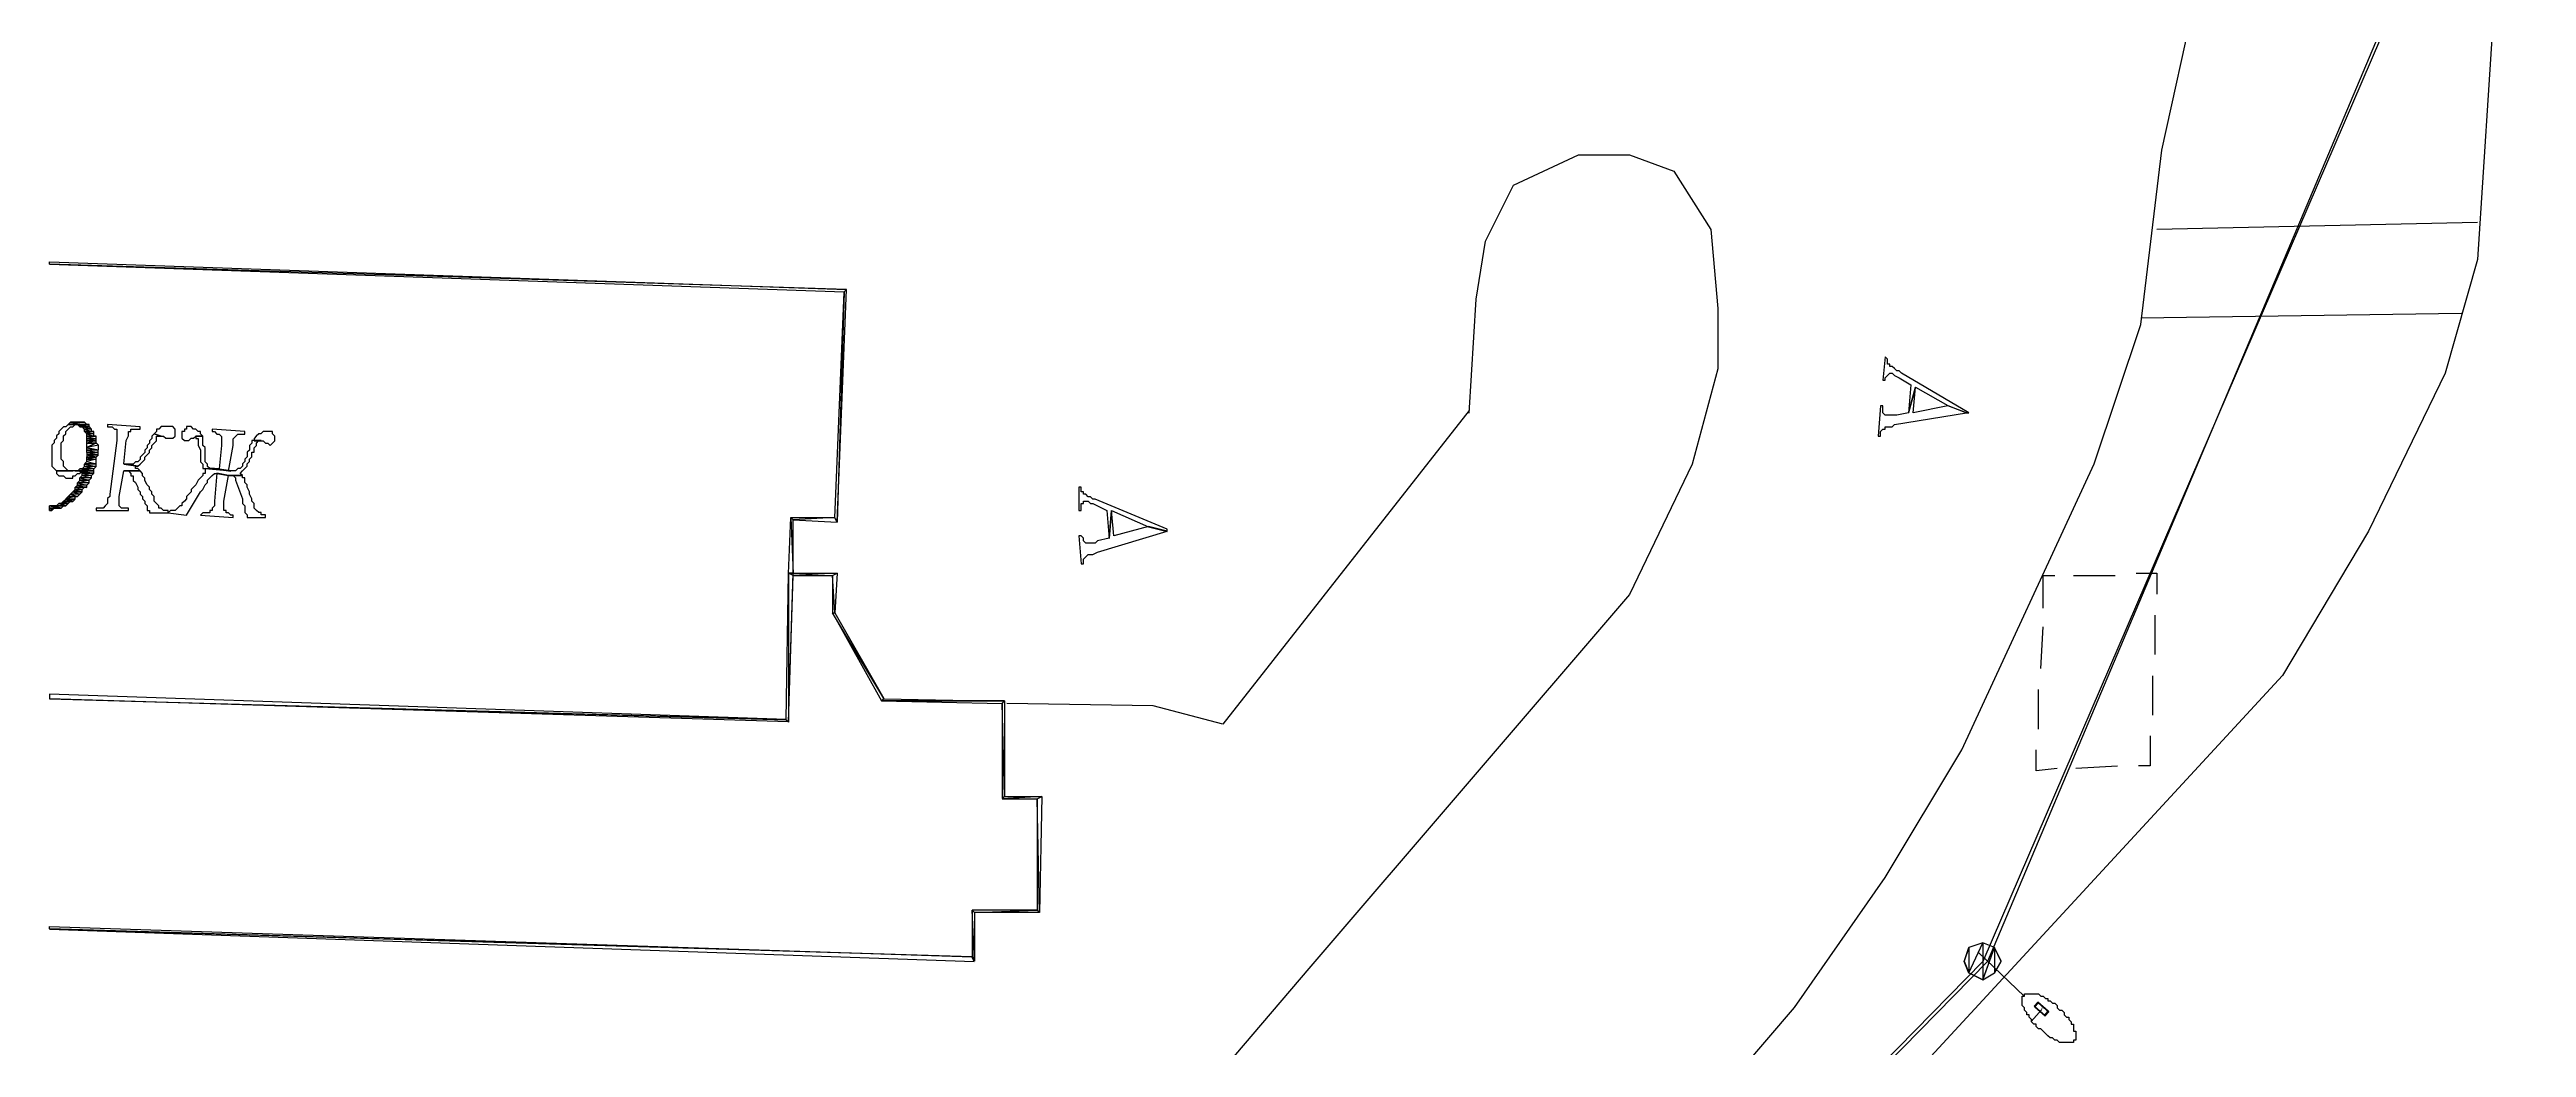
# Model space of a CAD drawing. Extents: x 212106 to 638151, y -1311344 to 1260505.
# Drawn here: x 212106 to 288248, y -279941 to -249280 of the extents above; entities that cross this region are included whole.
import ezdxf

# ---------------------------------------------------------------- set-up
doc = ezdxf.new("R2010")
doc.units = 0
doc.header["$MEASUREMENT"] = 0
for name, color, linetype in [('at_Entity', 7, 'Continuous'), ('DLXLUM02', 6, 'Continuous'), ('DLXLUMEX', 2, 'Continuous'), ('DLXSCENE', 7, 'Continuous')]:
    doc.layers.add(name, color=color, linetype=linetype)

# ---------------------------------------------------------------- blocks, each defined once
blk = doc.blocks.new('*U85')
for p, q in [((-102, 203), (-214, 75)), ((-214, 75), (-102, 203)), ((-214, 75), (102, -203)), ((102, -203), (-214, 75)), ((-214, 75), (-192, 55)), ((-192, 55), (-214, 75)), ((-79, 183), (-192, 55)), ((-192, 55), (-79, 183)), ((-192, 55), (124, -222)), ((124, -222), (-192, 55)), ((214, -75), (-102, 203)), ((-79, 183), (-102, 203)), ((-102, 203), (214, -75)), ((-102, 203), (-79, 183)), ((236, -95), (-79, 183)), ((-79, 183), (236, -95)), ((102, -203), (214, -75)), ((214, -75), (102, -203)), ((102, -203), (124, -222)), ((124, -222), (102, -203)), ((124, -222), (236, -95)), ((236, -95), (124, -222)), ((214, -75), (236, -95)), ((236, -95), (214, -75))]:
    blk.add_line(p, q)
at = {"color": 1}
blk.add_line((22, -20), (-308, -395), dxfattribs=at)
at = {"layer": 'DLXLUMEX', "color": 7}
blk.add_text('2', height=100, dxfattribs=at).set_placement((0, 0))
blk = doc.blocks.new('*U97')
for p, q in [((-70897, -269542), (-86253, -305895)), ((-86253, -305895), (-101038, -320959))]:
    blk.add_line(p, q)

msp = doc.modelspace()

# ---------------------------------------------------------------- linework, layer by layer
at = {"layer": 'at_Entity', "color": 0}
for p, q in [((288248, -232510), (286747, -255726)), ((277034, -252369), (279319, -242082)), ((257105, -253449), (259105, -252519)), ((259105, -252519), (260676, -252519)), ((260676, -252519), (262034, -253020)), ((276390, -257726), (277034, -252369)), ((256248, -255163), (257105, -253449)), ((262034, -253020), (263176, -254807)), ((263176, -254807), (263390, -257233)), ((286746, -254591), (276890, -254809)), ((212107, -255875), (212107, -255802)), ((212107, -255802), (236606, -256657)), ((212107, -255875), (212107, -255802)), ((212107, -255802), (236606, -256657)), ((255962, -256950), (256248, -255163)), ((286747, -255726), (285748, -259224)), ((236606, -256654), (212107, -255872)), ((212107, -255872), (236534, -256727)), ((236606, -256654), (212107, -255872)), ((212107, -255872), (236534, -256727)), ((236606, -256657), (212107, -255875)), ((236606, -256657), (212107, -255875)), ((236249, -263665), (236534, -256734)), ((236249, -263665), (236534, -256734)), ((236534, -256734), (236319, -263802)), ((236534, -256734), (236319, -263802)), ((236320, -263793), (236607, -256652)), ((236320, -263793), (236607, -256652)), ((236535, -256725), (236320, -263793)), ((236535, -256725), (236320, -263793)), ((236534, -256727), (236606, -256654)), ((236534, -256727), (236606, -256654)), ((236607, -256652), (236535, -256725)), ((236607, -256652), (236535, -256725)), ((255748, -260451), (255962, -256950)), ((263390, -257233), (263390, -259092)), ((274962, -262008), (276391, -257723)), ((276390, -257522), (286247, -257376)), ((268534, -258724), (268463, -259441)), ((268605, -258797), (268534, -258724)), ((268605, -258869), (268605, -258797)), ((268605, -258942), (268605, -258869)), ((263390, -259092), (262604, -262019)), ((268463, -259441), (268534, -259441)), ((268534, -259368), (268605, -259296)), ((268534, -259441), (268534, -259368)), ((268534, -259441), (268534, -259441)), ((268677, -258942), (268605, -258942)), ((268605, -259296), (268677, -259223)), ((268605, -259296), (268605, -259296)), ((268677, -259014), (268677, -258942)), ((268748, -259014), (268677, -259014)), ((268677, -259223), (268748, -259223)), ((268820, -259079), (268748, -259014)), ((268748, -259223), (268748, -259223)), ((268748, -259223), (268748, -259223)), ((268748, -259223), (268820, -259296)), ((268891, -259151), (268820, -259079)), ((268820, -259296), (268962, -259368)), ((268962, -259151), (268891, -259151)), ((269034, -259223), (268962, -259151)), ((268962, -259368), (269320, -259586)), ((271105, -260439), (269034, -259223)), ((269320, -259586), (269248, -260439)), ((285748, -259224), (283391, -264079)), ((255749, -260366), (248177, -270011)), ((268391, -260227), (268319, -261160)), ((268463, -260227), (268391, -260227)), ((268463, -260372), (268463, -260227)), ((268463, -260444), (268463, -260372)), ((269248, -260439), (269463, -259650)), ((269462, -259656), (269248, -260444)), ((269391, -260444), (269462, -259656)), ((270463, -260227), (269391, -260444)), ((269463, -259650), (270462, -260221)), ((270462, -260221), (271034, -260439)), ((271034, -260444), (270463, -260227)), ((212393, -261086), (212321, -261150)), ((212321, -261150), (212321, -261223)), ((212464, -260941), (212393, -261014)), ((212393, -261014), (212393, -261014)), ((212393, -261014), (212393, -261086)), ((212536, -260869), (212464, -260941)), ((212607, -260869), (212536, -260869)), ((212536, -261150), (212607, -261086)), ((212536, -261223), (212536, -261150)), ((212678, -260797), (212607, -260869)), ((212607, -261014), (212678, -260941)), ((212607, -261086), (212607, -261014)), ((213178, -260727), (212678, -260799)), ((213178, -260727), (212678, -260799)), ((212678, -260799), (212750, -260727)), ((212964, -260797), (212678, -260797)), ((212678, -260797), (213321, -260797)), ((212964, -260797), (212678, -260797)), ((213250, -260797), (212678, -260797)), ((212678, -260797), (213321, -260797)), ((212678, -260797), (213250, -260797)), ((213250, -260797), (212678, -260797)), ((212678, -260797), (212678, -260797)), ((212678, -260799), (213249, -260799)), ((212678, -260941), (212750, -260869)), ((212678, -260941), (212678, -260941)), ((212750, -260727), (213178, -260727)), ((213106, -260727), (212750, -260727)), ((212750, -260727), (213178, -260727)), ((213106, -260727), (212750, -260727)), ((212750, -260727), (212821, -260727)), ((212750, -260869), (212821, -260869)), ((212821, -260727), (213106, -260727)), ((213036, -260727), (212821, -260727)), ((212821, -260727), (213106, -260727)), ((213036, -260727), (212821, -260727)), ((212821, -260727), (212893, -260727)), ((212821, -260869), (212893, -260797)), ((212893, -260727), (213036, -260727)), ((213036, -260727), (212893, -260727)), ((212893, -260727), (213036, -260727)), ((213036, -260727), (212893, -260727)), ((212893, -260727), (212964, -260727)), ((212893, -260797), (212964, -260797)), ((212964, -260727), (213036, -260727)), ((212964, -260797), (213036, -260869)), ((213321, -260869), (212964, -260797)), ((213321, -260797), (212964, -260797)), ((212964, -260797), (213321, -260869)), ((213321, -260797), (212964, -260797)), ((213035, -260867), (213321, -260867)), ((213107, -260867), (213035, -260867)), ((213035, -260867), (213321, -260867)), ((213321, -260867), (213035, -260867)), ((213106, -260727), (213036, -260727)), ((213036, -260727), (213036, -260727)), ((213036, -260869), (213321, -260869)), ((213178, -260727), (213106, -260727)), ((213107, -260867), (213393, -260939)), ((213178, -260939), (213107, -260867)), ((213321, -260867), (213107, -260867)), ((213107, -260867), (213393, -260939)), ((213321, -260867), (213107, -260867)), ((213177, -260948), (213392, -261020)), ((213177, -261020), (213177, -260948)), ((213392, -260948), (213177, -260948)), ((213177, -260948), (213392, -261020)), ((213392, -261020), (213177, -261020)), ((213249, -260799), (213178, -260727)), ((213393, -260939), (213178, -260939)), ((213178, -261018), (213463, -261090)), ((213250, -261090), (213178, -261018)), ((213463, -261018), (213178, -261018)), ((213178, -261018), (213463, -261090)), ((213463, -261018), (213178, -261018)), ((213178, -261018), (213392, -261018)), ((213249, -261088), (213464, -261160)), ((213249, -261160), (213249, -261088)), ((213464, -261088), (213249, -261088)), ((213249, -261088), (213464, -261160)), ((213535, -261158), (213249, -261230)), ((213249, -261158), (213535, -261158)), ((213535, -261158), (213249, -261230)), ((213249, -261230), (213249, -261158)), ((213464, -261158), (213249, -261158)), ((213249, -261158), (213535, -261158)), ((213464, -261160), (213249, -261160)), ((213321, -260797), (213250, -260797)), ((213463, -261090), (213250, -261090)), ((213321, -260869), (213321, -260797)), ((213393, -260939), (213321, -260867)), ((213392, -261020), (213392, -260948)), ((213392, -261018), (213463, -261018)), ((213463, -261090), (213463, -261018)), ((213464, -261160), (213464, -261088)), ((213535, -261158), (213464, -261158)), ((213535, -261230), (213535, -261158)), ((214892, -260869), (213893, -260797)), ((213893, -260797), (213893, -260869)), ((213893, -260869), (213893, -260869)), ((213893, -260869), (214035, -260869)), ((214035, -260869), (214107, -260941)), ((214107, -260941), (214107, -260941)), ((214107, -260941), (214178, -260941)), ((214178, -260941), (214178, -261014)), ((214178, -261014), (214178, -261014)), ((214178, -261014), (214178, -261086)), ((214178, -261086), (214178, -261150)), ((214178, -261150), (214178, -261295)), ((214464, -261295), (214536, -261150)), ((214536, -261086), (214536, -261014)), ((214536, -261014), (214607, -261014)), ((214536, -261150), (214536, -261086)), ((214607, -261014), (214607, -260941)), ((214607, -260941), (214679, -260941)), ((214607, -261014), (214607, -261014)), ((214679, -260941), (214749, -260941)), ((214749, -260941), (214892, -260941)), ((214892, -260941), (214892, -260869)), ((215320, -261088), (215250, -261160)), ((215250, -261160), (215250, -261232)), ((215535, -261160), (215320, -261088)), ((215393, -261011), (215321, -261084)), ((215321, -261084), (215321, -261084)), ((215321, -261084), (215536, -261156)), ((215392, -261232), (215392, -261160)), ((215392, -261160), (215463, -261160)), ((215464, -260939), (215393, -260939)), ((215393, -260939), (215393, -261011)), ((215463, -261160), (215535, -261160)), ((215536, -260867), (215464, -260939)), ((215464, -260939), (215464, -260939)), ((215607, -260867), (215536, -260867)), ((215536, -261156), (215536, -261156)), ((215536, -261156), (215536, -261156)), ((215536, -261156), (215607, -261156)), ((215679, -260867), (215607, -260867)), ((215607, -261156), (215679, -261220)), ((215749, -260867), (215679, -260867)), ((215821, -260867), (215749, -260867)), ((215892, -260867), (215821, -260867)), ((215964, -260939), (215892, -260867)), ((215892, -261220), (215964, -261156)), ((215964, -261011), (215964, -260939)), ((215964, -260939), (215964, -260939)), ((215964, -261084), (215964, -261011)), ((215964, -261156), (215964, -261084)), ((216250, -261011), (216178, -261011)), ((216178, -261011), (216178, -261084)), ((216178, -261084), (216178, -261156)), ((216178, -261156), (216178, -261220)), ((216321, -260939), (216250, -260939)), ((216250, -260939), (216250, -261011)), ((216464, -260867), (216321, -260867)), ((216321, -260867), (216321, -260939)), ((216535, -260939), (216464, -260867)), ((216607, -260939), (216535, -260939)), ((216535, -261220), (216607, -261156)), ((216678, -261011), (216607, -260939)), ((216607, -260939), (216607, -260939)), ((216607, -261156), (216821, -261156)), ((216821, -261158), (216607, -261158)), ((216607, -261158), (216607, -261230)), ((216750, -261011), (216678, -261011)), ((216750, -261084), (216750, -261011)), ((216821, -261156), (216750, -261084)), ((216821, -261156), (216821, -261156)), ((216821, -261230), (216821, -261158)), ((218106, -261020), (217106, -260948)), ((217106, -260948), (217106, -261020)), ((217106, -261020), (217177, -261020)), ((217177, -261020), (217249, -261093)), ((217249, -261093), (217320, -261093)), ((217320, -261093), (217320, -261093)), ((217320, -261093), (217392, -261165)), ((217820, -261165), (217892, -261093)), ((217892, -261093), (217963, -261093)), ((217963, -261093), (218035, -261093)), ((218035, -261093), (218106, -261093)), ((218106, -261093), (218106, -261020)), ((218463, -261163), (218392, -261235)), ((218535, -261090), (218463, -261163)), ((218606, -261090), (218535, -261090)), ((218535, -261090), (218535, -261090)), ((218678, -261018), (218606, -261090)), ((218749, -261018), (218678, -261018)), ((218821, -261018), (218749, -261018)), ((218892, -261018), (218821, -261018)), ((218964, -261018), (218892, -261018)), ((218964, -261090), (218964, -261018)), ((219034, -261163), (218964, -261090)), ((218964, -261090), (218964, -261090)), ((219034, -261235), (219034, -261163)), ((268319, -261160), (268391, -261160)), ((268391, -261015), (268463, -260943)), ((268391, -261087), (268391, -261015)), ((268391, -261015), (268391, -261015)), ((268391, -261160), (268391, -261087)), ((268533, -260516), (268463, -260444)), ((268463, -260444), (268463, -260444)), ((268463, -260943), (268463, -260943)), ((268463, -260943), (268533, -260943)), ((268605, -260516), (268533, -260516)), ((268533, -260943), (268533, -260870)), ((268533, -260870), (268605, -260870)), ((268677, -260516), (268605, -260516)), ((268605, -260870), (268748, -260870)), ((268748, -260516), (268677, -260516)), ((268820, -260516), (268748, -260516)), ((268748, -260870), (268820, -260798)), ((268820, -260798), (271034, -260444)), ((268890, -260516), (268820, -260516)), ((269248, -260444), (268890, -260516)), ((271034, -260439), (271105, -260439)), ((212250, -261367), (212178, -261440)), ((212178, -261440), (212178, -261512)), ((212178, -261512), (212178, -261584)), ((212178, -261584), (212178, -261657)), ((212178, -261657), (212178, -261793)), ((212178, -261793), (212178, -261865)), ((212178, -261865), (212178, -261938)), ((212321, -261223), (212250, -261295)), ((212250, -261295), (212250, -261367)), ((212464, -261367), (212536, -261295)), ((212464, -261440), (212464, -261367)), ((212464, -261512), (212464, -261440)), ((212464, -261584), (212464, -261512)), ((212464, -261657), (212464, -261584)), ((212464, -261793), (212464, -261657)), ((212464, -261865), (212464, -261793)), ((212536, -261938), (212464, -261865)), ((212536, -261295), (212536, -261223)), ((213249, -261230), (213535, -261230)), ((213249, -261519), (213607, -261591)), ((213249, -261591), (213249, -261519)), ((213249, -261588), (213606, -261661)), ((213249, -261661), (213249, -261588)), ((213606, -261588), (213249, -261588)), ((213249, -261588), (213606, -261661)), ((213607, -261591), (213249, -261591)), ((213606, -261661), (213249, -261661)), ((213535, -261798), (213249, -261870)), ((213535, -261798), (213249, -261870)), ((213249, -261870), (213535, -261798)), ((213249, -261798), (213535, -261798)), ((213535, -261798), (213249, -261870)), ((213249, -261870), (213249, -261798)), ((213249, -261870), (213535, -261870)), ((213535, -261228), (213250, -261300)), ((213250, -261228), (213535, -261228)), ((213535, -261228), (213250, -261300)), ((213250, -261300), (213250, -261228)), ((213536, -261297), (213250, -261370)), ((213250, -261297), (213536, -261297)), ((213536, -261297), (213250, -261370)), ((213250, -261370), (213250, -261297)), ((213250, -261297), (213536, -261297)), ((213536, -261297), (213250, -261297)), ((213250, -261300), (213535, -261300)), ((213250, -261512), (213536, -261367)), ((213250, -261367), (213536, -261367)), ((213536, -261367), (213250, -261512)), ((213250, -261512), (213250, -261367)), ((213250, -261370), (213536, -261370)), ((213607, -261437), (213250, -261509)), ((213607, -261440), (213250, -261512)), ((213250, -261509), (213607, -261582)), ((213250, -261658), (213250, -261731)), ((213606, -261731), (213250, -261658)), ((213606, -261658), (213250, -261658)), ((213250, -261658), (213606, -261731)), ((213250, -261728), (213250, -261800)), ((213535, -261800), (213250, -261728)), ((213607, -261728), (213250, -261728)), ((213250, -261728), (213535, -261800)), ((213250, -261728), (213607, -261728)), ((213607, -261728), (213250, -261728)), ((213250, -261728), (213250, -261728)), ((213250, -261731), (213606, -261731)), ((213250, -261800), (213535, -261800)), ((213535, -261868), (213250, -261940)), ((213250, -261868), (213535, -261868)), ((213535, -261868), (213250, -261940)), ((213250, -261940), (213250, -261868)), ((213535, -261300), (213535, -261228)), ((213535, -261800), (213607, -261728)), ((213535, -261870), (213535, -261798)), ((213535, -262012), (213535, -261868)), ((213536, -261370), (213536, -261297)), ((213536, -261367), (213607, -261440)), ((213606, -261661), (213606, -261588)), ((213606, -261731), (213606, -261658)), ((213607, -261582), (213607, -261437)), ((214178, -261295), (213964, -262942)), ((214393, -262010), (214464, -261295)), ((214464, -261295), (214464, -261295)), ((214892, -261875), (214821, -261947)), ((214964, -261731), (214892, -261803)), ((214892, -261803), (214892, -261875)), ((215035, -261658), (214964, -261731)), ((214964, -261731), (214964, -261731)), ((214964, -261947), (215035, -261875)), ((215107, -261514), (215035, -261586)), ((215035, -261586), (215035, -261658)), ((215035, -261803), (215107, -261731)), ((215035, -261875), (215035, -261803)), ((215178, -261377), (215107, -261441)), ((215107, -261441), (215107, -261514)), ((215107, -261731), (215178, -261658)), ((215250, -261232), (215178, -261305)), ((215178, -261305), (215178, -261377)), ((215178, -261586), (215250, -261514)), ((215178, -261658), (215178, -261586)), ((215250, -261441), (215320, -261377)), ((215250, -261514), (215250, -261441)), ((215320, -261377), (215392, -261305)), ((215392, -261305), (215392, -261232)), ((215679, -261220), (215749, -261220)), ((215749, -261220), (215821, -261220)), ((215821, -261220), (215821, -261220)), ((215821, -261220), (215892, -261220)), ((216178, -261220), (216250, -261292)), ((216250, -261292), (216250, -261292)), ((216250, -261292), (216321, -261292)), ((216321, -261292), (216393, -261292)), ((216393, -261292), (216464, -261220)), ((216464, -261220), (216464, -261220)), ((216464, -261220), (216535, -261220)), ((216607, -261230), (216678, -261230)), ((216678, -261230), (216678, -261302)), ((216678, -261302), (216678, -261302)), ((216678, -261302), (216678, -261375)), ((216678, -261375), (216678, -261447)), ((216678, -261447), (216749, -261583)), ((216749, -261583), (216749, -261656)), ((216749, -261656), (216749, -261800)), ((216749, -261800), (216749, -261873)), ((216749, -261873), (216749, -261945)), ((216821, -261302), (216821, -261230)), ((216821, -261375), (216821, -261302)), ((216821, -261447), (216821, -261375)), ((216892, -261511), (216821, -261447)), ((216892, -261583), (216892, -261511)), ((216892, -261728), (216892, -261583)), ((216892, -261800), (216892, -261728)), ((216892, -261873), (216892, -261800)), ((216892, -261945), (216892, -261873)), ((217392, -261446), (217320, -262161)), ((217392, -261165), (217392, -261165)), ((217392, -261165), (217392, -261237)), ((217392, -261237), (217392, -261237)), ((217392, -261237), (217392, -261374)), ((217392, -261374), (217392, -261446)), ((217606, -262234), (217749, -261446)), ((217749, -261237), (217820, -261165)), ((217749, -261302), (217749, -261237)), ((217749, -261446), (217749, -261302)), ((217749, -261446), (217749, -261446)), ((217820, -261165), (217820, -261165)), ((217820, -261165), (217820, -261165)), ((218178, -261795), (218107, -261868)), ((218107, -261868), (218107, -261940)), ((218249, -261587), (218178, -261651)), ((218178, -261651), (218178, -261795)), ((218321, -261370), (218249, -261442)), ((218249, -261442), (218249, -261587)), ((218249, -261868), (218321, -261795)), ((218249, -261940), (218249, -261868)), ((218392, -261297), (218321, -261297)), ((218321, -261297), (218321, -261370)), ((218321, -261795), (218321, -261651)), ((218321, -261651), (218392, -261651)), ((218392, -261235), (218392, -261307)), ((218607, -261297), (218392, -261297)), ((218392, -261307), (218606, -261307)), ((218392, -261514), (218464, -261442)), ((218392, -261651), (218392, -261514)), ((218464, -261370), (218535, -261297)), ((218464, -261442), (218464, -261370)), ((218464, -261370), (218464, -261370)), ((218535, -261297), (218607, -261297)), ((218606, -261307), (218606, -261307)), ((218606, -261307), (218678, -261307)), ((218678, -261307), (218749, -261371)), ((218749, -261371), (218749, -261371)), ((218749, -261371), (218821, -261371)), ((218821, -261371), (218892, -261444)), ((218892, -261444), (218964, -261371)), ((218892, -261444), (218892, -261444)), ((218964, -261371), (219034, -261307)), ((219034, -261307), (219034, -261235)), ((219034, -261235), (219034, -261235)), ((212178, -261938), (212178, -262010)), ((212178, -262010), (212178, -262082)), ((212178, -262082), (212250, -262155)), ((212250, -262155), (212250, -262155)), ((212250, -262155), (212321, -262227)), ((212321, -262227), (212821, -262227)), ((212821, -262229), (212321, -262229)), ((212321, -262229), (212321, -262301)), ((212321, -262301), (212392, -262373)), ((212392, -262373), (212464, -262373)), ((212464, -262373), (212535, -262373)), ((212535, -262373), (212606, -262446)), ((212536, -262010), (212536, -261938)), ((212536, -262082), (212536, -262010)), ((212536, -262010), (212536, -262010)), ((212607, -262155), (212536, -262082)), ((212606, -262446), (212606, -262446)), ((212606, -262446), (212678, -262446)), ((212678, -262227), (212607, -262155)), ((212607, -262155), (212607, -262155)), ((212750, -262227), (212678, -262227)), ((212678, -262446), (212749, -262446)), ((212749, -262446), (212821, -262446)), ((212821, -262227), (212750, -262227)), ((212892, -262229), (212821, -262229)), ((212821, -262229), (212821, -262229)), ((212821, -262446), (212821, -262373)), ((212821, -262373), (212892, -262373)), ((213106, -262229), (212892, -262229)), ((212964, -262229), (212892, -262229)), ((212892, -262229), (213106, -262229)), ((212892, -262373), (212964, -262301)), ((212892, -262732), (212963, -262660)), ((212963, -262660), (213249, -262732)), ((213249, -262660), (212963, -262660)), ((212963, -262660), (213249, -262732)), ((212964, -262231), (213035, -262159)), ((213106, -262229), (212964, -262229)), ((212964, -262229), (213106, -262229)), ((213464, -262301), (212964, -262229)), ((213464, -262229), (212964, -262229)), ((212964, -262229), (213464, -262301)), ((213464, -262231), (212964, -262231)), ((212964, -262301), (213035, -262301)), ((212964, -262592), (213035, -262520)), ((212964, -262590), (213249, -262662)), ((212964, -262662), (212964, -262590)), ((213321, -262590), (212964, -262590)), ((212964, -262590), (213249, -262662)), ((213321, -262592), (212964, -262592)), ((213249, -262662), (212964, -262662)), ((213035, -262159), (213464, -262231)), ((213107, -262159), (213035, -262159)), ((213035, -262159), (213464, -262231)), ((213035, -262301), (213106, -262229)), ((213035, -262438), (213321, -262511)), ((213035, -262511), (213035, -262438)), ((213392, -262438), (213035, -262438)), ((213035, -262438), (213321, -262511)), ((213321, -262511), (213035, -262511)), ((213035, -262520), (213321, -262592)), ((213321, -262520), (213035, -262520)), ((213035, -262520), (213321, -262592)), ((213036, -262441), (213107, -262369)), ((213393, -262441), (213036, -262441)), ((213106, -262229), (213464, -262301)), ((213106, -262301), (213106, -262229)), ((213106, -262229), (213464, -262301)), ((213464, -262301), (213106, -262301)), ((213107, -262161), (213178, -262089)), ((213464, -262231), (213107, -262159)), ((213464, -262159), (213107, -262159)), ((213107, -262159), (213464, -262231)), ((213464, -262161), (213107, -262161)), ((213107, -262299), (213393, -262371)), ((213107, -262371), (213107, -262299)), ((213464, -262299), (213107, -262299)), ((213107, -262299), (213393, -262371)), ((213107, -262369), (213393, -262441)), ((213393, -262369), (213107, -262369)), ((213107, -262369), (213393, -262441)), ((213393, -262371), (213107, -262371)), ((213177, -262019), (213535, -262092)), ((213177, -262092), (213177, -262019)), ((213535, -262019), (213177, -262019)), ((213177, -262019), (213535, -262092)), ((213535, -262092), (213177, -262092)), ((213178, -262089), (213464, -262161)), ((213178, -262089), (213464, -262161)), ((213464, -262161), (213178, -262089)), ((213535, -262089), (213178, -262089)), ((213178, -262089), (213464, -262161)), ((213179, -262010), (213250, -261938)), ((213536, -262010), (213179, -262010)), ((213249, -262662), (213321, -262590)), ((213249, -262732), (213249, -262660)), ((213250, -261938), (213536, -262010)), ((213250, -261940), (213535, -262012)), ((213321, -262511), (213392, -262438)), ((213321, -262592), (213321, -262520)), ((213393, -262371), (213464, -262299)), ((213393, -262441), (213393, -262369)), ((213464, -262161), (213535, -262089)), ((213464, -262231), (213464, -262159)), ((213464, -262301), (213464, -262229)), ((213535, -262092), (213535, -262019)), ((214250, -263014), (214393, -262227)), ((214892, -262229), (214392, -262229)), ((214392, -262229), (214392, -262229)), ((214392, -262229), (214464, -262229)), ((214821, -262082), (214393, -262010)), ((214463, -262020), (214393, -262020)), ((214393, -262020), (214821, -262084)), ((214393, -262227), (214892, -262227)), ((214535, -262020), (214463, -262020)), ((214464, -262229), (214535, -262229)), ((214606, -262020), (214535, -262020)), ((214535, -262229), (214535, -262229)), ((214535, -262229), (214606, -262301)), ((214678, -262020), (214606, -262020)), ((214606, -262020), (214606, -262020)), ((214606, -262301), (214606, -262301)), ((214606, -262301), (214606, -262373)), ((214606, -262373), (214678, -262373)), ((214749, -261947), (214678, -262020)), ((214678, -262373), (214678, -262446)), ((214678, -262446), (214678, -262518)), ((214678, -262518), (214749, -262582)), ((214821, -261947), (214749, -261947)), ((214749, -262155), (214749, -262082)), ((214749, -262082), (214821, -262082)), ((214821, -262155), (214749, -262155)), ((214749, -262582), (214821, -262726)), ((214821, -262084), (214892, -262020)), ((214892, -262227), (214821, -262155)), ((214821, -262155), (214821, -262155)), ((214892, -262020), (214964, -261947)), ((214892, -262020), (214892, -262020)), ((214964, -262301), (214892, -262229)), ((214892, -262229), (214892, -262229)), ((214964, -262373), (214964, -262301)), ((215035, -262446), (214964, -262373)), ((215035, -262518), (215035, -262446)), ((215106, -262654), (215035, -262518)), ((215178, -262726), (215106, -262654)), ((216607, -262655), (216536, -262727)), ((216679, -262510), (216607, -262655)), ((216750, -262438), (216679, -262510)), ((216679, -262510), (216679, -262510)), ((216749, -261945), (216821, -262017)), ((216821, -262366), (216750, -262438)), ((216821, -262017), (216821, -262017)), ((216821, -262017), (216821, -262089)), ((216821, -262089), (216821, -262154)), ((216821, -262154), (216892, -262154)), ((216892, -262301), (216821, -262301)), ((216821, -262301), (216821, -262366)), ((216821, -262799), (216892, -262655)), ((216963, -262017), (216892, -261945)), ((216892, -262154), (217678, -262226)), ((217678, -262229), (216892, -262157)), ((216892, -262157), (216892, -262229)), ((216892, -262229), (216892, -262301)), ((216892, -262655), (216964, -262582)), ((216963, -262089), (216963, -262017)), ((216963, -262017), (216963, -262017)), ((217035, -262154), (216963, -262089)), ((216964, -262510), (217035, -262438)), ((216964, -262582), (216964, -262510)), ((217106, -262154), (217035, -262154)), ((217035, -262438), (217107, -262366)), ((217035, -262438), (217035, -262438)), ((217035, -262438), (217035, -262438)), ((217178, -262154), (217106, -262154)), ((217106, -262154), (217106, -262154)), ((217107, -262366), (217178, -262301)), ((217107, -262366), (217107, -262366)), ((217249, -262161), (217177, -262161)), ((217177, -262161), (217677, -262234)), ((217678, -262226), (217178, -262154)), ((217250, -262299), (217178, -263157)), ((217178, -262301), (217250, -262301)), ((217320, -262161), (217249, -262161)), ((217607, -262371), (217250, -262299)), ((217250, -262299), (217250, -262299)), ((217250, -262301), (217607, -262366)), ((217464, -263157), (217607, -262371)), ((217677, -262234), (217606, -262234)), ((217607, -262366), (218035, -262366)), ((218035, -262369), (217607, -262369)), ((217607, -262369), (217678, -262369)), ((217607, -262371), (217607, -262371)), ((217677, -262234), (217677, -262234)), ((217750, -262229), (217678, -262229)), ((217678, -262369), (217749, -262369)), ((217749, -262369), (217749, -262369)), ((217749, -262369), (217821, -262441)), ((217821, -262229), (217750, -262229)), ((217892, -262157), (217821, -262229)), ((217821, -262441), (217821, -262513)), ((217821, -262513), (218035, -263083)), ((217964, -262157), (217892, -262157)), ((217892, -262157), (217892, -262157)), ((218035, -262085), (217964, -262157)), ((217964, -262301), (218035, -262229)), ((218035, -262366), (217964, -262301)), ((217964, -262301), (217964, -262301)), ((218107, -261940), (218035, -262012)), ((218035, -262012), (218035, -262012)), ((218035, -262012), (218035, -262085)), ((218035, -262229), (218107, -262157)), ((218035, -262441), (218035, -262369)), ((218107, -262441), (218035, -262441)), ((218107, -262157), (218178, -262085)), ((218107, -262513), (218107, -262441)), ((218107, -262585), (218107, -262513)), ((218107, -262513), (218107, -262513)), ((218178, -262657), (218107, -262585)), ((218178, -262012), (218249, -261940)), ((218178, -262085), (218178, -262012)), ((218178, -262085), (218178, -262085)), ((218178, -262730), (218178, -262657)), ((262604, -262019), (260676, -266022)), ((270891, -270794), (274962, -262008)), ((212106, -263300), (212464, -263372)), ((212106, -263372), (212106, -263300)), ((212106, -263300), (212464, -263372)), ((212464, -263372), (212106, -263300)), ((212106, -263300), (212106, -263300)), ((212106, -263300), (212106, -263300)), ((212106, -263300), (212106, -263300)), ((212106, -263300), (212464, -263372)), ((212464, -263372), (212106, -263300)), ((212178, -263300), (212106, -263300)), ((212106, -263300), (212464, -263372)), ((212464, -263372), (212106, -263372)), ((212107, -263442), (212250, -263370)), ((212250, -263370), (212107, -263442)), ((212107, -263442), (212250, -263370)), ((212107, -263370), (212250, -263370)), ((212250, -263370), (212107, -263442)), ((212107, -263442), (212107, -263370)), ((212107, -263370), (212250, -263370)), ((212250, -263370), (212107, -263370)), ((212107, -263370), (212250, -263370)), ((212250, -263370), (212107, -263370)), ((212250, -263370), (212107, -263370)), ((212107, -263370), (212321, -263370)), ((212107, -263370), (212321, -263370)), ((212321, -263370), (212107, -263370)), ((212107, -263370), (212107, -263370)), ((212321, -263370), (212107, -263370)), ((212107, -263370), (212393, -263370)), ((212107, -263370), (212393, -263370)), ((212393, -263370), (212107, -263370)), ((212107, -263370), (212107, -263370)), ((212393, -263370), (212107, -263370)), ((212107, -263370), (212464, -263370)), ((212107, -263370), (212464, -263370)), ((212464, -263370), (212107, -263370)), ((212107, -263370), (212107, -263370)), ((212107, -263440), (212178, -263440)), ((212178, -263440), (212107, -263440)), ((212107, -263440), (212107, -263440)), ((212178, -263440), (212107, -263440)), ((212107, -263440), (212107, -263440)), ((212107, -263440), (212178, -263440)), ((212178, -263442), (212107, -263442)), ((212464, -263372), (212178, -263300)), ((212535, -263300), (212178, -263300)), ((212178, -263300), (212464, -263372)), ((212535, -263300), (212178, -263300)), ((212178, -263300), (212250, -263300)), ((212250, -263370), (212178, -263442)), ((212250, -263300), (212535, -263300)), ((212607, -263300), (212250, -263300)), ((212250, -263300), (212535, -263300)), ((212607, -263300), (212250, -263300)), ((212250, -263300), (212321, -263300)), ((212250, -263370), (212250, -263370)), ((212321, -263370), (212250, -263370)), ((212392, -263230), (212321, -263302)), ((212321, -263300), (212607, -263300)), ((212321, -263302), (212607, -263302)), ((212393, -263370), (212321, -263370)), ((212607, -263302), (212392, -263230)), ((212392, -263230), (212607, -263302)), ((212607, -263302), (212392, -263230)), ((212678, -263230), (212392, -263230)), ((212392, -263230), (212607, -263302)), ((212678, -263230), (212392, -263230)), ((212392, -263230), (212678, -263230)), ((212678, -263230), (212392, -263230)), ((212392, -263230), (212463, -263230)), ((212464, -263370), (212393, -263370)), ((212749, -263160), (212463, -263232)), ((212749, -263160), (212463, -263232)), ((212463, -263232), (212535, -263160)), ((212463, -263230), (212678, -263230)), ((212463, -263232), (212678, -263232)), ((212464, -263372), (212535, -263300)), ((212892, -263090), (212535, -263163)), ((212892, -263090), (212535, -263163)), ((212535, -263163), (212606, -263090)), ((212535, -263160), (212749, -263160)), ((212820, -263160), (212535, -263160)), ((212535, -263160), (212749, -263160)), ((212535, -263160), (212820, -263160)), ((212820, -263160), (212535, -263160)), ((212535, -263160), (212535, -263160)), ((212535, -263163), (212820, -263163)), ((212535, -263300), (212607, -263300)), ((212606, -263090), (212892, -263090)), ((212893, -263009), (212607, -263081)), ((212893, -263009), (212607, -263081)), ((212607, -263081), (212679, -263009)), ((212607, -263081), (212893, -263081)), ((212607, -263302), (212678, -263230)), ((212678, -263011), (212750, -262939)), ((212964, -263011), (212678, -263011)), ((212678, -263232), (212749, -263160)), ((212679, -263009), (212893, -263009)), ((212964, -263009), (212679, -263009)), ((212679, -263009), (212893, -263009)), ((212749, -263160), (212820, -263160)), ((212750, -262941), (212821, -262869)), ((212750, -262939), (212964, -263011)), ((213036, -262939), (212750, -262939)), ((212750, -262939), (212964, -263011)), ((213035, -262941), (212750, -262941)), ((212820, -263163), (212892, -263090)), ((213107, -262799), (212821, -262872)), ((213107, -262799), (212821, -262872)), ((212821, -262872), (212893, -262799)), ((212821, -262869), (213035, -262941)), ((213107, -262869), (212821, -262869)), ((212821, -262869), (213035, -262941)), ((212821, -262869), (213107, -262869)), ((213107, -262869), (212821, -262869)), ((212821, -262869), (212821, -262869)), ((212821, -262872), (213107, -262872)), ((213249, -262732), (212892, -262732)), ((213178, -262729), (212893, -262802)), ((212893, -262729), (213178, -262729)), ((213178, -262729), (212893, -262802)), ((212893, -262802), (212893, -262729)), ((213250, -262729), (212893, -262729)), ((212893, -262729), (213178, -262729)), ((212893, -262799), (213107, -262799)), ((212893, -262802), (213107, -262802)), ((212893, -263081), (212893, -263009)), ((212893, -263009), (212964, -263009)), ((212964, -263011), (213036, -262939)), ((213035, -262941), (213107, -262869)), ((213107, -262802), (213178, -262729)), ((213107, -262872), (213107, -262799)), ((213178, -262729), (213250, -262729)), ((213678, -263368), (213535, -263368)), ((213535, -263368), (213535, -263440)), ((213535, -263440), (214536, -263440)), ((213750, -263368), (213678, -263368)), ((213821, -263296), (213750, -263368)), ((213893, -263223), (213821, -263296)), ((213821, -263296), (213821, -263296)), ((213821, -263296), (213821, -263296)), ((213964, -263014), (213893, -263079)), ((213893, -263079), (213893, -263223)), ((213893, -263223), (213893, -263223)), ((213964, -262942), (213964, -263014)), ((214250, -263079), (214250, -263014)), ((214250, -263151), (214250, -263079)), ((214250, -263223), (214250, -263151)), ((214250, -263296), (214250, -263223)), ((214321, -263368), (214250, -263296)), ((214250, -263296), (214250, -263296)), ((214393, -263368), (214321, -263368)), ((214321, -263368), (214321, -263368)), ((214536, -263368), (214393, -263368)), ((214536, -263440), (214536, -263368)), ((214536, -263368), (214536, -263368)), ((214821, -262726), (214821, -262799)), ((214821, -262799), (214892, -262871)), ((214892, -262871), (214892, -262943)), ((214892, -262943), (214964, -263015)), ((214964, -263015), (214964, -263088)), ((214964, -263088), (215035, -263160)), ((215035, -263160), (215035, -263232)), ((215035, -263232), (215106, -263296)), ((215106, -263296), (215106, -263369)), ((215106, -263369), (215106, -263441)), ((215106, -263441), (215178, -263441)), ((215178, -262799), (215178, -262726)), ((215249, -262871), (215178, -262799)), ((215178, -263441), (215178, -263513)), ((215249, -262943), (215249, -262871)), ((215321, -263015), (215249, -262943)), ((215321, -263088), (215321, -263015)), ((215321, -263160), (215321, -263088)), ((215392, -263232), (215321, -263160)), ((215464, -263296), (215392, -263232)), ((215392, -263232), (215392, -263232)), ((215464, -263369), (215464, -263296)), ((215464, -263296), (215464, -263296)), ((215535, -263369), (215464, -263369)), ((215606, -263441), (215535, -263369)), ((215678, -263441), (215606, -263441)), ((215606, -263441), (215606, -263441)), ((215749, -263441), (215678, -263441)), ((215749, -263513), (215749, -263441)), ((215821, -263442), (215749, -263514)), ((215892, -263442), (215821, -263442)), ((215964, -263442), (215892, -263442)), ((216035, -263370), (215964, -263442)), ((216107, -263297), (216035, -263370)), ((216035, -263370), (216035, -263370)), ((216178, -263297), (216107, -263297)), ((216250, -263153), (216178, -263225)), ((216178, -263225), (216178, -263225)), ((216178, -263225), (216178, -263297)), ((216321, -263080), (216250, -263153)), ((216250, -263153), (216250, -263153)), ((216321, -263586), (216750, -262872)), ((216393, -262944), (216321, -263008)), ((216321, -263008), (216321, -263080)), ((216464, -262872), (216393, -262944)), ((216536, -262727), (216464, -262799)), ((216464, -262799), (216464, -262872)), ((216750, -262872), (216821, -262799)), ((217107, -263438), (217036, -263438)), ((217036, -263438), (217036, -263438)), ((217036, -263438), (217036, -263511)), ((217178, -263302), (217107, -263374)), ((217107, -263374), (217107, -263438)), ((217178, -263157), (217178, -263157)), ((217178, -263157), (217178, -263302)), ((217464, -263230), (217464, -263157)), ((217464, -263374), (217464, -263230)), ((217464, -263438), (217464, -263374)), ((217536, -263438), (217464, -263438)), ((217464, -263438), (217464, -263438)), ((217536, -263511), (217536, -263438)), ((218035, -263083), (218035, -263227)), ((218035, -263227), (218107, -263299)), ((218107, -263299), (218107, -263444)), ((218107, -263444), (218107, -263508)), ((218249, -262866), (218178, -262730)), ((218249, -262938), (218249, -262866)), ((218321, -263083), (218249, -262938)), ((218249, -262938), (218249, -262938)), ((218321, -263155), (218321, -263083)), ((218392, -263227), (218321, -263155)), ((218392, -263299), (218392, -263227)), ((218392, -263372), (218392, -263299)), ((218464, -263444), (218392, -263372)), ((218535, -263508), (218464, -263444)), ((218464, -263444), (218464, -263444)), ((218464, -263444), (218464, -263444)), ((243820, -262729), (243748, -262729)), ((243748, -262729), (243748, -263443)), ((243748, -263443), (243820, -263443)), ((243820, -262802), (243820, -262729)), ((243820, -262874), (243820, -262802)), ((243891, -262874), (243820, -262874)), ((243820, -263299), (243820, -263227)), ((243820, -263227), (243891, -263227)), ((243820, -263371), (243820, -263299)), ((243820, -263443), (243820, -263371)), ((243891, -262946), (243891, -262874)), ((243963, -262946), (243891, -262946)), ((243891, -263227), (243891, -263155)), ((243891, -263155), (243963, -263155)), ((244034, -263018), (243963, -262946)), ((243963, -263155), (243963, -263155)), ((243963, -263155), (244034, -263155)), ((244105, -263018), (244034, -263018)), ((244034, -263155), (244105, -263227)), ((244177, -263090), (244105, -263018)), ((244105, -263227), (244177, -263227)), ((244248, -263090), (244177, -263090)), ((244177, -263227), (244605, -263443)), ((246463, -264013), (244248, -263090)), ((244605, -263443), (244677, -264302)), ((244749, -263440), (244677, -264298)), ((244677, -264302), (244748, -263443)), ((244748, -263443), (245891, -263941)), ((244820, -264225), (244749, -263440)), ((215178, -263513), (215749, -263513)), ((215749, -263514), (216321, -263586)), ((216821, -263511), (216750, -263583)), ((216750, -263583), (217750, -263655)), ((216893, -263511), (216821, -263511)), ((216964, -263511), (216893, -263511)), ((217036, -263511), (216964, -263511)), ((217607, -263511), (217536, -263511)), ((217678, -263583), (217607, -263511)), ((217750, -263583), (217678, -263583)), ((217750, -263655), (217750, -263583)), ((217750, -263583), (217750, -263583)), ((218107, -263508), (218178, -263580)), ((218178, -263580), (218178, -263580)), ((218178, -263580), (218178, -263653)), ((218178, -263653), (218178, -263653)), ((218178, -263653), (218749, -263653)), ((218607, -263508), (218535, -263508)), ((218607, -263580), (218607, -263508)), ((218678, -263580), (218607, -263580)), ((218749, -263580), (218678, -263580)), ((218749, -263653), (218749, -263580)), ((234820, -265377), (234891, -263661)), ((234820, -265377), (234891, -263661)), ((234963, -263733), (234891, -263661)), ((234891, -263661), (236248, -263661)), ((234963, -263733), (234891, -263661)), ((234891, -263661), (234963, -265377)), ((234891, -263661), (234963, -265377)), ((234963, -263733), (234891, -263661)), ((234891, -263661), (236248, -263661)), ((234963, -263733), (234891, -263661)), ((234891, -263661), (234963, -265377)), ((234891, -263661), (234963, -265377)), ((236248, -263661), (234963, -263733)), ((236248, -263661), (234963, -263733)), ((236248, -263661), (234963, -263733)), ((236248, -263661), (234963, -263733)), ((234963, -263733), (236320, -263805)), ((234963, -265377), (234963, -263733)), ((234963, -263733), (236320, -263805)), ((234963, -265377), (234963, -263733)), ((236320, -263805), (236248, -263661)), ((236320, -263805), (236248, -263661)), ((236319, -263802), (236249, -263665)), ((236319, -263802), (236249, -263665)), ((244320, -264723), (246463, -264081)), ((245892, -263937), (244820, -264225)), ((245891, -263941), (246463, -264085)), ((246463, -264081), (245892, -263937)), ((246463, -264085), (246463, -264013)), ((283391, -264079), (280748, -268515)), ((243820, -264225), (243749, -264225)), ((243749, -264225), (243820, -265083)), ((243891, -264298), (243820, -264225)), ((243891, -264370), (243891, -264298)), ((243963, -264442), (243891, -264370)), ((243891, -264370), (243891, -264370)), ((243891, -264939), (243963, -264867)), ((243891, -265011), (243891, -264939)), ((244035, -264442), (243963, -264442)), ((243963, -264867), (244035, -264795)), ((243963, -264867), (243963, -264867)), ((243963, -264867), (243963, -264867)), ((244106, -264442), (244035, -264442)), ((244035, -264795), (244106, -264795)), ((244178, -264442), (244106, -264442)), ((244106, -264795), (244178, -264795)), ((244249, -264442), (244178, -264442)), ((244178, -264795), (244320, -264723)), ((244320, -264370), (244249, -264442)), ((244677, -264298), (244320, -264370)), ((234749, -269872), (234820, -265372)), ((234749, -269872), (234820, -265372)), ((234749, -269872), (234820, -265372)), ((234749, -269872), (234820, -265372)), ((234963, -265444), (234820, -265372)), ((234820, -265372), (236320, -265372)), ((234963, -265444), (234820, -265372)), ((234820, -265372), (234820, -269944)), ((234820, -265372), (234820, -269944)), ((234963, -265444), (234820, -265372)), ((234820, -265372), (236320, -265372)), ((234963, -265444), (234820, -265372)), ((234820, -265372), (234820, -269944)), ((234820, -265372), (234820, -269944)), ((234963, -265372), (234820, -265372)), ((234820, -265372), (234820, -269944)), ((234820, -269944), (234963, -265372)), ((234820, -265372), (234820, -269944)), ((234963, -265372), (234820, -265372)), ((234820, -265372), (234820, -269944)), ((234820, -269944), (234963, -265372)), ((234820, -265372), (234820, -269944)), ((234963, -265377), (234820, -265377)), ((234963, -265377), (234820, -265377)), ((234820, -269944), (234963, -265444)), ((234820, -269944), (234963, -265444)), ((236320, -265372), (234963, -265444)), ((236320, -265372), (234963, -265444)), ((236320, -265372), (234963, -265444)), ((236320, -265372), (234963, -265444)), ((234963, -265444), (236177, -265444)), ((234963, -265444), (236177, -265444)), ((236177, -265444), (236320, -265372)), ((236177, -265444), (236320, -265372)), ((236177, -265444), (236320, -265372)), ((236177, -265444), (236320, -265372)), ((236249, -266587), (236177, -265442)), ((236177, -265442), (236177, -266587)), ((236249, -266587), (236177, -265442)), ((236177, -265442), (236177, -266587)), ((236248, -266589), (236177, -265444)), ((236248, -266589), (236177, -265444)), ((236320, -265372), (236248, -266589)), ((236320, -265372), (236248, -266589)), ((243820, -265083), (243891, -265083)), ((243891, -265083), (243891, -265011)), ((243891, -265083), (243891, -265083)), ((273391, -266443), (273391, -265442)), ((273391, -265442), (273748, -265442)), ((274319, -265442), (275605, -265442)), ((276248, -265372), (276890, -265372)), ((276890, -265372), (276890, -266013)), ((260676, -266022), (250819, -277519)), ((237749, -269223), (236177, -266583)), ((236177, -266583), (237678, -269295)), ((237749, -269223), (236177, -266583)), ((236177, -266583), (236249, -266583)), ((237749, -269223), (236177, -266583)), ((236177, -266583), (237678, -269295)), ((237749, -269223), (236177, -266583)), ((236177, -266583), (236249, -266583)), ((236177, -266587), (236249, -266587)), ((236177, -266587), (236249, -266587)), ((236249, -266583), (237749, -269223)), ((236249, -266583), (237749, -269223)), ((273319, -268301), (273391, -267014)), ((276819, -266661), (276819, -267870)), ((280748, -268515), (266962, -283436)), ((276747, -268519), (276747, -269728)), ((212106, -269086), (212106, -269230)), ((234748, -269869), (212106, -269086)), ((212106, -269086), (212106, -269230)), ((234748, -269869), (212106, -269086)), ((212106, -269086), (212106, -269230)), ((234748, -269869), (212106, -269086)), ((212106, -269086), (212106, -269230)), ((234748, -269869), (212106, -269086)), ((212106, -269230), (234748, -269869)), ((212106, -269230), (234748, -269869)), ((212106, -269230), (234748, -269869)), ((212106, -269230), (234748, -269869)), ((212107, -269226), (234749, -269873)), ((234821, -269936), (212107, -269226)), ((212107, -269226), (234749, -269873)), ((234821, -269936), (212107, -269226)), ((212107, -269226), (234749, -269873)), ((234821, -269936), (212107, -269226)), ((212107, -269226), (234749, -269873)), ((234821, -269936), (212107, -269226)), ((237678, -269295), (237749, -269223)), ((237678, -269295), (237749, -269223)), ((237678, -269298), (237749, -269226)), ((237678, -269298), (237749, -269226)), ((241463, -269296), (237678, -269296)), ((237678, -269296), (241392, -269368)), ((241463, -269296), (237678, -269296)), ((237678, -269296), (241392, -269368)), ((241463, -269298), (237678, -269298)), ((241463, -269298), (237678, -269298)), ((237749, -269226), (241463, -269298)), ((237749, -269226), (241463, -269298)), ((241392, -269368), (241463, -269296)), ((241392, -269368), (241463, -269296)), ((241392, -269368), (241463, -269296)), ((241392, -269368), (241463, -269296)), ((241463, -272223), (241392, -269366)), ((241392, -269366), (241392, -272295)), ((241463, -272223), (241392, -269366)), ((241392, -269366), (241392, -272295)), ((241463, -272225), (241392, -269368)), ((241463, -272225), (241392, -269368)), ((241463, -269296), (241463, -272225)), ((241463, -269296), (241463, -272225)), ((246034, -269440), (241535, -269368)), ((248177, -270011), (246034, -269440)), ((273248, -270157), (273248, -268941)), ((234820, -269944), (234749, -269872)), ((234820, -269944), (234749, -269872)), ((234820, -269944), (234749, -269872)), ((234820, -269944), (234749, -269872)), ((234749, -269873), (234821, -269936)), ((234749, -269873), (234821, -269936)), ((234749, -269873), (234821, -269936)), ((234749, -269873), (234821, -269936)), ((268534, -274724), (270891, -270794)), ((273176, -271444), (273176, -270798)), ((276677, -270367), (276677, -271292)), ((273819, -271372), (273176, -271444)), ((275676, -271298), (274391, -271370)), ((276677, -271292), (276319, -271292)), ((242606, -272230), (241391, -272301)), ((242606, -272230), (241391, -272301)), ((241391, -272301), (241463, -272230)), ((242606, -272230), (241391, -272301)), ((242606, -272230), (241391, -272301)), ((241391, -272301), (241463, -272230)), ((241391, -272301), (242462, -272301)), ((241391, -272301), (242462, -272301)), ((241392, -272295), (241463, -272223)), ((241392, -272295), (241463, -272223)), ((241463, -272230), (242606, -272230)), ((241463, -272230), (242606, -272230)), ((242462, -272301), (242606, -272230)), ((242462, -272301), (242606, -272230)), ((242462, -272301), (242606, -272230)), ((242462, -272301), (242606, -272230)), ((242534, -275798), (242462, -272301)), ((242534, -275798), (242462, -272301)), ((242534, -275796), (242463, -272300)), ((242463, -272300), (242463, -275724)), ((242534, -275796), (242463, -272300)), ((242463, -272300), (242463, -275724)), ((242606, -272230), (242534, -275798)), ((242606, -272230), (242534, -275798)), ((265748, -278719), (268534, -274724)), ((240462, -277162), (212106, -276305)), ((212106, -276305), (240534, -277305)), ((240462, -277162), (212106, -276305)), ((212106, -276305), (240534, -277305)), ((212107, -276295), (212107, -276223)), ((212107, -276223), (240464, -277152)), ((212107, -276295), (212107, -276223)), ((212107, -276223), (240464, -277152)), ((240464, -277152), (212107, -276295)), ((240464, -277152), (212107, -276295)), ((240535, -277295), (240464, -275722)), ((240464, -275722), (240464, -277152)), ((240535, -277295), (240464, -275722)), ((240464, -275722), (240535, -275794)), ((240464, -275722), (240535, -275794)), ((242464, -275722), (240464, -275722)), ((240535, -277295), (240464, -275722)), ((240464, -275722), (240464, -277152)), ((240535, -277295), (240464, -275722)), ((240464, -275722), (240535, -275794)), ((240464, -275722), (240535, -275794)), ((242464, -275722), (240464, -275722)), ((240535, -275794), (242464, -275722)), ((240535, -275794), (242464, -275722)), ((240535, -275794), (242464, -275722)), ((240535, -275794), (242464, -275722)), ((240535, -275794), (240535, -277295)), ((242535, -275794), (240535, -275794)), ((240535, -275794), (240535, -277295)), ((242535, -275794), (240535, -275794)), ((242463, -275724), (242534, -275796)), ((242463, -275724), (242534, -275796)), ((242464, -275722), (242535, -275794)), ((242464, -275722), (242535, -275794)), ((240464, -277152), (240535, -277295)), ((240464, -277152), (240535, -277295)), ((270961, -277304), (271104, -276875)), ((270961, -277304), (271104, -276875)), ((271105, -276867), (270962, -277295)), ((271105, -276867), (270962, -277295)), ((271105, -276867), (270962, -277295)), ((271105, -276867), (270962, -277295)), ((271104, -276875), (271104, -277661)), ((271104, -276875), (271104, -277661)), ((271534, -276724), (271105, -276867)), ((271534, -276724), (271105, -276867)), ((271105, -277652), (271534, -276724)), ((271105, -277652), (271534, -276724)), ((271534, -276724), (271105, -276867)), ((271534, -276724), (271105, -276867)), ((271534, -276724), (271105, -276867)), ((271105, -277652), (271534, -276724)), ((271105, -277652), (271534, -276724)), ((271534, -276724), (271105, -276867)), ((271105, -276867), (271105, -277652)), ((271105, -276867), (271105, -277652)), ((271390, -277015), (272819, -278372)), ((271533, -277875), (271890, -276875)), ((271533, -277875), (271890, -276875)), ((271891, -276867), (271534, -276724)), ((271891, -276867), (271534, -276724)), ((271534, -276724), (271534, -277867)), ((271534, -276724), (271534, -277867)), ((271891, -276867), (271534, -276724)), ((271891, -276867), (271534, -276724)), ((271891, -276867), (271534, -276724)), ((271534, -276724), (271534, -277867)), ((271534, -276724), (271534, -277867)), ((271891, -276867), (271534, -276724)), ((271534, -277867), (271891, -276867)), ((271534, -277867), (271891, -276867)), ((272104, -277304), (271890, -276875)), ((271890, -276875), (271890, -277661)), ((271890, -276875), (271890, -277661)), ((272104, -277304), (271890, -276875)), ((271890, -276875), (271890, -277661)), ((271890, -276875), (271890, -277661)), ((272105, -277295), (271891, -276867)), ((272105, -277295), (271891, -276867)), ((272105, -277295), (271891, -276867)), ((272105, -277295), (271891, -276867)), ((240534, -277305), (240462, -277162)), ((240534, -277305), (240462, -277162)), ((250819, -277519), (243605, -285944)), ((271104, -277661), (270961, -277304)), ((271104, -277661), (270961, -277304)), ((270962, -277295), (271105, -277652)), ((270962, -277295), (271105, -277652)), ((270962, -277295), (271105, -277652)), ((270962, -277295), (271105, -277652)), ((271105, -277652), (271534, -277867)), ((271534, -277867), (271105, -277652)), ((271105, -277652), (271534, -277867)), ((271105, -277652), (271534, -277867)), ((271534, -277867), (271105, -277652)), ((271105, -277652), (271534, -277867)), ((271890, -277661), (271533, -277875)), ((271890, -277661), (271533, -277875)), ((271534, -277867), (271891, -277652)), ((271534, -277867), (271891, -277652)), ((271534, -277867), (271891, -277652)), ((271534, -277867), (271891, -277652)), ((271534, -277867), (271534, -277867)), ((271534, -277867), (271534, -277867)), ((271534, -277867), (271534, -277867)), ((271890, -277661), (272104, -277304)), ((271890, -277661), (272104, -277304)), ((271891, -277652), (272105, -277295)), ((271891, -277652), (272105, -277295)), ((271891, -277652), (272105, -277295)), ((271891, -277652), (272105, -277295)), ((272748, -278438), (272748, -278367)), ((272748, -278367), (272820, -278367)), ((272748, -278510), (272748, -278438)), ((272748, -278581), (272748, -278510)), ((272748, -278652), (272748, -278581)), ((272820, -278724), (272748, -278652)), ((272820, -278367), (272820, -278295)), ((272820, -278295), (272891, -278295)), ((272891, -278295), (272963, -278295)), ((272963, -278295), (273034, -278295)), ((273034, -278295), (273105, -278295)), ((273105, -278295), (273177, -278295)), ((273177, -278295), (273248, -278295)), ((273248, -278295), (273319, -278367)), ((273319, -278367), (273391, -278367)), ((273391, -278367), (273462, -278438)), ((273462, -278438), (273534, -278438)), ((273534, -278438), (273534, -278510)), ((273534, -278510), (273606, -278510)), ((273606, -278510), (273677, -278581)), ((273677, -278581), (273748, -278581)), ((273748, -278581), (273820, -278652)), ((273820, -278652), (273820, -278724)), ((261391, -283792), (265748, -278719)), ((272820, -278795), (272820, -278724)), ((272891, -278866), (272820, -278795)), ((272891, -278938), (272891, -278866)), ((272963, -278938), (272891, -278938)), ((272963, -279009), (272963, -278938)), ((273034, -279080), (272963, -279009)), ((273034, -279152), (273034, -279080)), ((273105, -279223), (273034, -279152)), ((273177, -279223), (273105, -279223)), ((273177, -279294), (273177, -279223)), ((273248, -279366), (273177, -279294)), ((273319, -279366), (273248, -279366)), ((273391, -279437), (273319, -279366)), ((273462, -279508), (273391, -279437)), ((273820, -278724), (273891, -278795)), ((273891, -278795), (273962, -278795)), ((273962, -278795), (274034, -278866)), ((274034, -278866), (274034, -278938)), ((274034, -278938), (274105, -279009)), ((274105, -279009), (274176, -279009)), ((274176, -279009), (274176, -279080)), ((274176, -279080), (274248, -279152)), ((274248, -279152), (274248, -279223)), ((274248, -279223), (274320, -279223)), ((274320, -279223), (274320, -279294)), ((274320, -279294), (274320, -279366)), ((274320, -279366), (274320, -279437)), ((274320, -279437), (274391, -279437)), ((274391, -279437), (274391, -279508)), ((273534, -279580), (273462, -279508)), ((273606, -279651), (273534, -279580)), ((273677, -279651), (273606, -279651)), ((273748, -279722), (273677, -279651)), ((273820, -279722), (273748, -279722)), ((273891, -279794), (273820, -279722)), ((273962, -279794), (273891, -279794)), ((274034, -279794), (273962, -279794)), ((274105, -279794), (274034, -279794)), ((274176, -279794), (274105, -279794)), ((274248, -279794), (274176, -279794)), ((274320, -279794), (274248, -279794)), ((274320, -279722), (274320, -279794)), ((274391, -279722), (274320, -279722)), ((274320, -279722), (274320, -279722)), ((274391, -279508), (274391, -279580)), ((274391, -279580), (274391, -279651)), ((274391, -279651), (274391, -279722))]:
    msp.add_line(p, q, dxfattribs=at)
at = {"layer": 'at_Entity', "color": 1}
for p, q in [((286961, -241517), (271533, -277300)), ((271533, -277300), (257105, -292016))]:
    msp.add_line(p, q, dxfattribs=at)

# ---------------------------------------------------------------- block references
at = {"layer": 'DLXLUM02'}
msp.add_blockref('*U85', (273327, -278753), dxfattribs=at)
at = {"layer": 'DLXSCENE'}
msp.add_blockref('*U97', (357928, 28595), dxfattribs=at)

doc.saveas('drawing.dxf')
